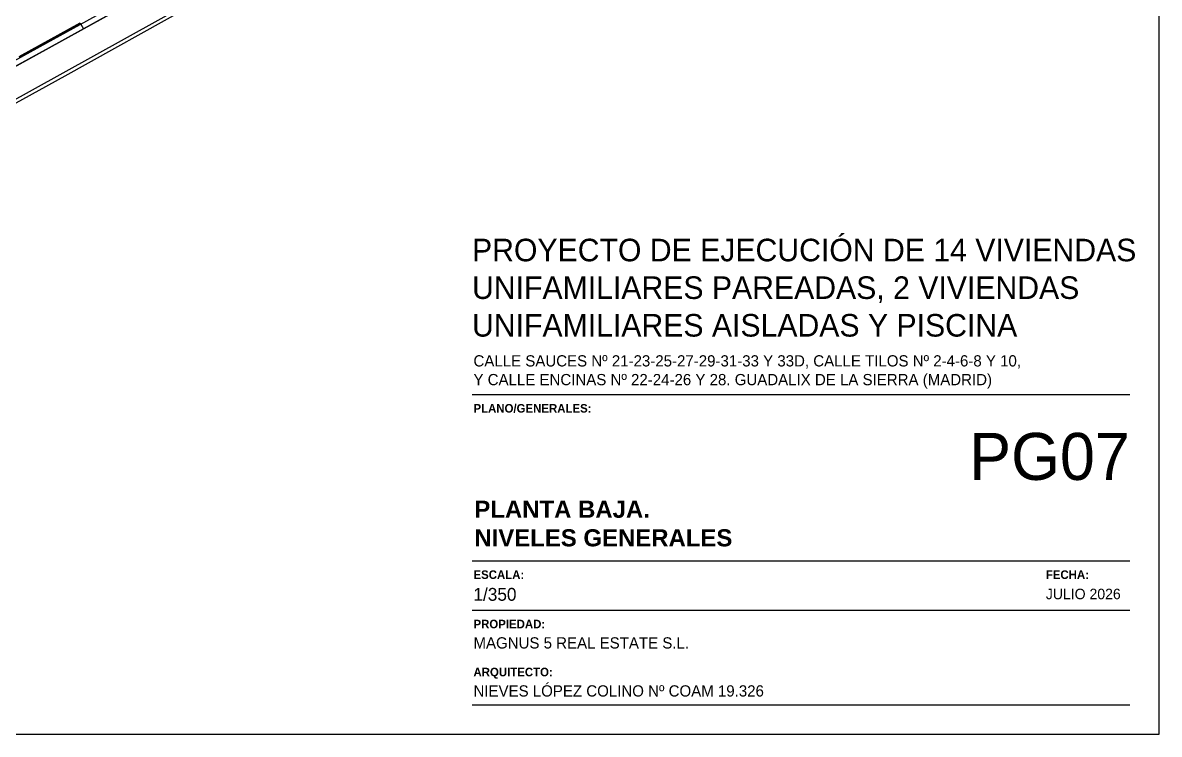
# Model space of a CAD drawing. Header units: millimetres. Extents: x 441061 to 442903, y 4515148 to 4515613.
# Drawn here: x 442197.1 to 442251.1, y 4515512.4 to 4515546.3 of the extents above; entities that cross this region are included whole.
import ezdxf

# ---------------------------------------------------------------- set-up
doc = ezdxf.new("R2010")
doc.units = ezdxf.units.MM
doc.layers.add('01_cartela', color=6, linetype='Continuous', plot=False)
doc.layers.add('01_piscinas', color=254, linetype='Continuous')
doc.layers.add('01_texto cartela', color=5, linetype='Continuous')
doc.styles.add('Century Gothic', font='', dxfattribs={"height": 2})
doc.styles.add('Century Gothic_3', font='', dxfattribs={"height": 4.5})
doc.styles.add('Century Gothic_6', font='', dxfattribs={"height": 11})
doc.styles.add('NIEVES3', font='swisseb.ttf')
doc.styles.get('Century Gothic').set_extended_font_data('Century Gothic')
doc.styles.get('Century Gothic_3').set_extended_font_data('Century Gothic')
doc.styles.get('Century Gothic_6').set_extended_font_data('Century Gothic')

msp = doc.modelspace()

# ---------------------------------------------------------------- linework, layer by layer
at = {"layer": '01_cartela', "color": 3, "elevation": 0}
msp.add_lwpolyline([(442108.111, 4515612.944), (442108.111, 4515512.447), (442251.088, 4515512.447), (442251.088, 4515612.944)], close=True, dxfattribs=at)
at = {"layer": '01_piscinas'}
for p, q in [((442205.187, 4515549.172), (442198.189, 4515545.299)), ((442205.309, 4515548.954), (442198.31, 4515545.081)), ((442196.892, 4515544.669), (442199.779, 4515546.267)), ((442199.779, 4515546.267), (442199.803, 4515546.223)), ((442196.916, 4515544.625), (442199.803, 4515546.223)), ((442199.816, 4515546.2), (442199.937, 4515545.981)), ((442198.189, 4515545.299), (442195.694, 4515543.922)), ((442198.31, 4515545.081), (442195.717, 4515543.65))]:
    msp.add_line(p, q, dxfattribs=at)
for points in [[(442187.787, 4515539.274), (442198.31, 4515545.081), (442205.309, 4515548.954, -0.013397), (442214.677, 4515553.929, -0.04126), (442228.511, 4515559.301, -0.013987), (442239.784, 4515562.042, -0.013983), (442245.659, 4515562.907, -0.020078), (442248.663, 4515563.142), (442248.759, 4515563.16), (442247.974, 4515566.003), (442247.352, 4515570.037), (442246.769, 4515574.932), (442247.095, 4515587.287), (442247.296, 4515601.364), (442247.423, 4515607.428), (442247.297, 4515607.443), (442236.359, 4515608.049), (442227.524, 4515608.587, 0.022373), (442217.549, 4515608.929, 0.031319), (442206.721, 4515608.135, 0.030707), (442196.252, 4515606.098, -0.006248)], [(442249.811, 4515561.704, 0.016078), (442245.816, 4515561.353, 0.014889), (442239.14, 4515560.347, 0.015308), (442230.353, 4515558.211, 0.035254), (442222.78, 4515555.712, 0.03043), (442213.922, 4515551.825, 0.013419), (442205.03, 4515547.051), (442199.064, 4515543.723), (442187.283, 4515537.246)], [(442188.16, 4515537.896), (442198.978, 4515543.88), (442204.956, 4515547.193, -0.008549), (442209.582, 4515549.77, -0.009625), (442213.843, 4515551.992, -0.031041), (442222.717, 4515555.868, -0.039306), (442231.284, 4515558.616, -0.015472), (442240.154, 4515560.692, -0.011587), (442245.801, 4515561.54, -0.021604), (442249.747, 4515561.867)]]:
    msp.add_lwpolyline(points, format="xyb", dxfattribs=at)
at = {"layer": '01_texto cartela'}
for p, q in [((442218.415, 4515528.598, 0), (442249.688, 4515528.598, 0)), ((442218.415, 4515520.691, 0), (442249.688, 4515520.691, 0)), ((442218.415, 4515518.347, 0), (442249.688, 4515518.347, 0)), ((442218.415, 4515513.847, 0), (442249.688, 4515513.847, 0))]:
    msp.add_line(p, q, dxfattribs=at)

# ---------------------------------------------------------------- texts
for s, insert, char_height, width, attachment_point, style in [('\\PPROYECTO DE EJECUCIÓN DE 14 VIVIENDAS UNIFAMILIARES PAREADAS, 2 VIVIENDAS UNIFAMILIARES AISLADAS Y PISCINA', (442218.415, 4515537.791, 0), 1.073333, 31.83679, 1, 'Century Gothic_3'), ('CALLE SAUCES Nº 21-23-25-27-29-31-33 Y 33D, CALLE TILOS Nº 2-4-6-8 Y 10, \\PY CALLE ENCINAS Nº 22-24-26 Y 28. GUADALIX DE LA SIERRA (MADRID)', (442218.484, 4515530.464, 0), 0.53457, 43.15178, 1, 'Century Gothic'), ('{\\fCentury Gothic|b1|i0|c0|p34;PLANO/GENERALES: }', (442218.484, 4515528.144, 0), 0.40606, 9.88002, 1, 'Century Gothic'), ('\\pt10.861;PLANTA BAJA. \\PNIVELES GENERALES', (442218.526, 4515521.367, 0), 0.81458, 32.70904, 7, 'NIEVES3'), ('{\\fCentury Gothic|b1|i0|c0|p34;ESCALA: }', (442218.484, 4515520.237, 0), 0.40606, 9.88002, 1, 'Century Gothic'), ('{\\fCentury Gothic|b1|i0|c0|p34;FECHA: }', (442245.695, 4515520.237, 0), 0.40606, 9.88002, 1, 'Century Gothic'), ('1/350', (442218.484, 4515519.404, 0), 0.6109, 9.88002, 1, 'Century Gothic'), ('JULIO 2026', (442245.695, 4515519.365, 0), 0.4989, 16.35376, 1, 'Century Gothic'), ('{\\fCentury Gothic|b1|i0|c0|p34;PROPIEDAD:}', (442218.484, 4515517.891, 0), 0.40606, 3.90643, 1, 'Century Gothic'), ('MAGNUS 5 REAL ESTATE S.L.', (442218.484, 4515517.058, 0), 0.53457, 22.7841, 1, 'Century Gothic'), ('{\\fCentury Gothic|b1|i0|c0|p34;ARQUITECTO:}', (442218.484, 4515515.609, 0), 0.40606, 3.90643, 1, 'Century Gothic'), ('NIEVES LÓPEZ COLINO Nº COAM 19.326', (442218.484, 4515514.775, 0), 0.53457, 17.04048, 1, 'Century Gothic')]:
    msp.add_mtext(s, dxfattribs=dict(at, insert=insert, char_height=char_height, width=width, attachment_point=attachment_point, style=style))
at = {"layer": '01_texto cartela', "color": 1, "insert": (442249.688, 4515526.771, 0), "char_height": 2.2333, "width": 4.89932, "attachment_point": 3, "style": 'Century Gothic_6'}
msp.add_mtext('PG07', dxfattribs=at)

doc.saveas('drawing.dxf')
